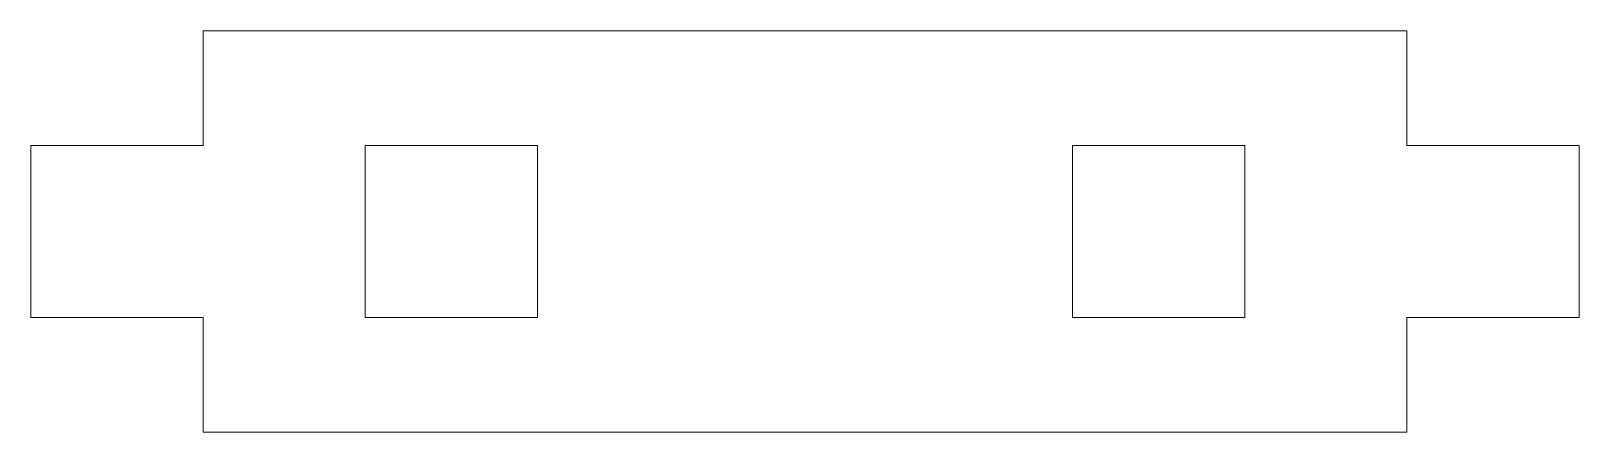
# Model space of a CAD drawing. Header units: millimetres. Extents: x 0 to 46.3, y 0 to 12.
import ezdxf

# ---------------------------------------------------------------- set-up
doc = ezdxf.new("R2010")
doc.units = ezdxf.units.MM

msp = doc.modelspace()

# ---------------------------------------------------------------- linework, layer by layer
at = {"color": 7, "linetype": 'Continuous', "lineweight": 15}
for p, q in [((5.15, 12), (5.15, 8.575)), ((41.15, 12), (5.15, 12)), ((41.15, 8.575), (41.15, 12)), ((0, 8.575), (0, 3.425)), ((5.15, 8.575), (0, 8.575)), ((15.15, 8.575), (10, 8.575)), ((10, 8.575), (10, 3.425)), ((15.15, 3.425), (15.15, 8.575)), ((36.3, 8.575), (31.15, 8.575)), ((31.15, 8.575), (31.15, 3.425)), ((36.3, 3.425), (36.3, 8.575)), ((46.3, 8.575), (41.15, 8.575)), ((46.3, 3.425), (46.3, 8.575)), ((0, 3.425), (5.15, 3.425)), ((5.15, 3.425), (5.15, 0)), ((10, 3.425), (15.15, 3.425)), ((31.15, 3.425), (36.3, 3.425)), ((41.15, 3.425), (46.3, 3.425)), ((41.15, 0), (41.15, 3.425)), ((5.15, 0), (41.15, 0))]:
    msp.add_line(p, q, dxfattribs=at)

doc.saveas('drawing.dxf')
